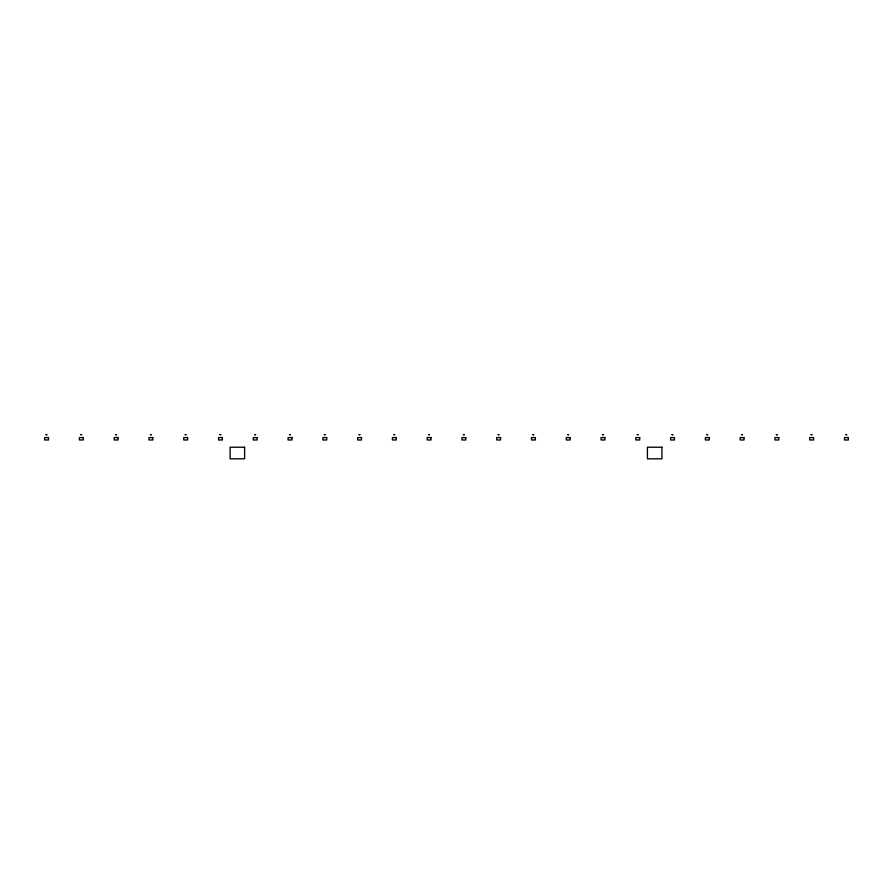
<?xml version="1.0" encoding="UTF-8"?>
<svg xmlns="http://www.w3.org/2000/svg" width="893" height="893" viewBox="0 0 893 893"><rect width="100%" height="100%" fill="white"/><g stroke="black" fill="none" stroke-linecap="round" stroke-linejoin="round"><path stroke-width="1.34" d="M46.101 434.634L47.061 434.735L46.101 434.601M80.872 434.634L81.843 434.701L80.883 434.601M115.655 434.634L116.615 434.735L115.655 434.601M150.426 434.634L151.386 434.735L150.426 434.601M185.197 434.634L186.168 434.701L185.208 434.601M219.979 434.634L220.939 434.735L219.979 434.601M254.751 434.634L255.711 434.735L254.762 434.601M289.533 434.634L290.493 434.701L289.533 434.601M324.304 434.634L325.264 434.701L324.304 434.601M359.075 434.634L360.046 434.701L359.086 434.601M393.858 434.634L394.818 434.701L393.858 434.601M428.629 434.634L429.589 434.701L428.629 434.601M463.411 434.634L464.371 434.735L463.411 434.601M498.182 434.634L499.142 434.735L498.182 434.601M532.954 434.634L533.914 434.735L532.965 434.601M567.736 434.634L568.696 434.735L567.736 434.601M602.507 434.634L603.467 434.735L602.507 434.601M637.278 434.634L638.249 434.701L637.289 434.601M672.061 434.634L673.021 434.735L672.061 434.601M706.832 434.634L707.792 434.735L706.843 434.601M741.614 434.634L742.574 434.735L741.614 434.601M776.385 434.634L777.345 434.735L776.385 434.601M811.157 434.634L812.117 434.735L811.168 434.601M845.939 434.634L846.899 434.701L845.939 434.601M48.512 437.57L44.65 437.57L44.65 439.981L48.512 439.981L48.512 437.57M83.295 437.57L79.421 437.57L79.421 439.981L83.295 439.981L83.295 437.57M118.066 437.57L114.204 437.57L114.204 439.981L118.066 439.981L118.066 437.57M152.837 437.57L148.975 437.57L148.975 439.981L152.837 439.981L152.837 437.57M187.619 437.57L183.757 437.57L183.757 439.981L187.619 439.981L187.619 437.57M222.39 437.57L218.528 437.57L218.528 439.981L222.39 439.981L222.39 437.57M257.162 437.57L253.299 437.57L253.299 439.981L257.162 439.981L257.162 437.57M291.944 437.57L288.082 437.57L288.082 439.981L291.944 439.981L291.944 437.57M326.715 437.57L322.853 437.57L322.853 439.981L326.715 439.981L326.715 437.57M361.498 437.57L357.624 437.57L357.624 439.981L361.498 439.981L361.498 437.57M396.269 437.57L392.407 437.57L392.407 439.981L396.269 439.981L396.269 437.57M431.04 437.57L427.178 437.57L427.178 439.981L431.04 439.981L431.04 437.57M465.822 437.57L461.96 437.57L461.96 439.981L465.822 439.981L465.822 437.57M500.593 437.57L496.731 437.57L496.731 439.981L500.593 439.981L500.593 437.57M535.376 437.57L531.502 437.57L531.502 439.981L535.376 439.981L535.376 437.57M570.147 437.57L566.285 437.57L566.285 439.981L570.147 439.981L570.147 437.57M604.918 437.57L601.056 437.57L601.056 439.981L604.918 439.981L604.918 437.57M639.701 437.57L635.838 437.57L635.838 439.981L639.701 439.981L639.701 437.57M674.472 437.57L670.61 437.57L670.61 439.981L674.472 439.981L674.472 437.57M709.243 437.57L705.381 437.57L705.381 439.981L709.243 439.981L709.243 437.57M744.025 437.57L740.163 437.57L740.163 439.981L744.025 439.981L744.025 437.57M778.796 437.57L774.934 437.57L774.934 439.981L778.796 439.981L778.796 437.57M813.579 437.57L809.705 437.57L809.705 439.981L813.579 439.981L813.579 437.57M848.35 437.57L844.488 437.57L844.488 439.981L848.35 439.981L848.35 437.57M244.604 447.226L230.115 447.226L230.115 458.812L244.604 458.812L244.604 447.226M661.914 447.226L647.425 447.226L647.425 458.812L661.914 458.812L661.914 447.226"/></g></svg>
